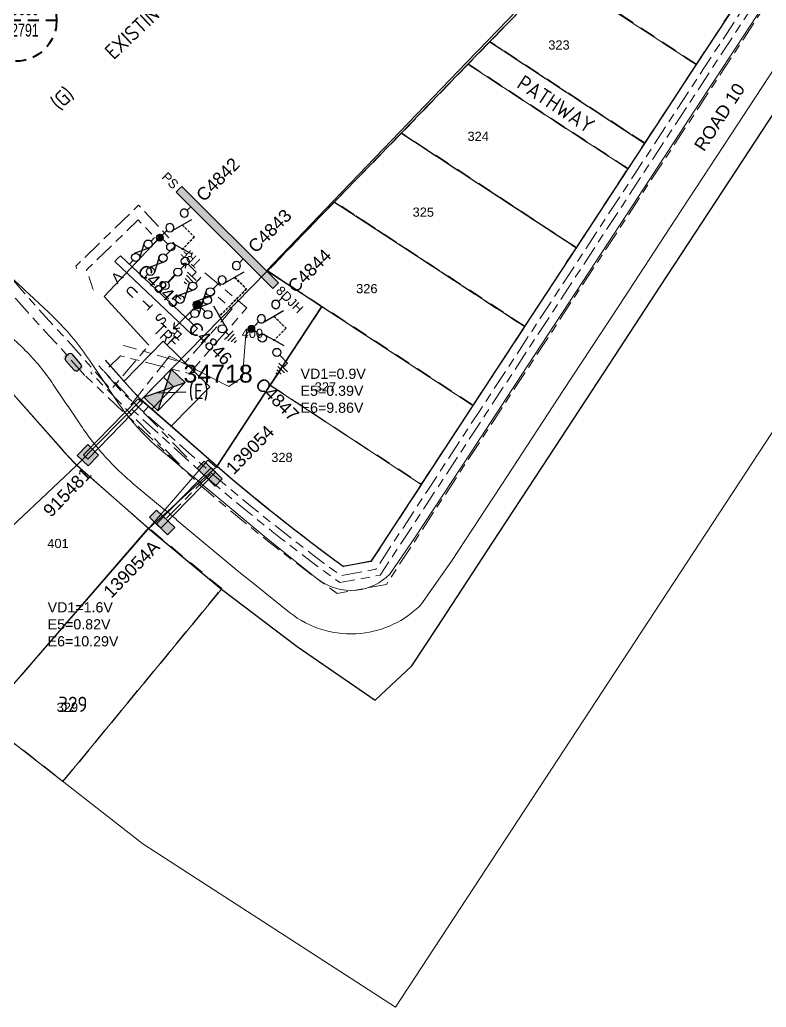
# Model space of a CAD drawing. Header units: metres. Extents: x 286486 to 288014, y 6149260 to 6150844.
# Drawn here: x 287357.7 to 287504.2, y 6149260 to 6149453.8 of the extents above; entities that cross this region are included whole.
import ezdxf
from ezdxf.enums import TextEntityAlignment as Align

# ---------------------------------------------------------------- set-up
doc = ezdxf.new("R2010")
doc.units = ezdxf.units.M
for name, pattern in [('A', [0]), ('Cable Exist UG', [8.2, 4, -1.2, 1.8, -1.2]), ('CENTERX2', [4, 2.5, -0.5, 0.5, -0.5]), ('Dash', [5, 3, -2]), ('DASHED', [0.75, 0.5, -0.25])]:
    doc.linetypes.add(name, pattern=pattern)
doc.layers.get('0').update_dxf_attribs({"color": 6})
for name, color, linetype in [('_User Dimensions', 7, 'Continuous'), ('_User Miscellaneous11', 7, 'Continuous'), ('_User Miscellaneous12', 7, 'Continuous'), ('_User Stage 5 Easements', 7, 'Continuous'), ('_User Stage 5 HV', 7, 'Continuous'), ('Equip_HV_NEW', 2, 'Continuous'), ('Equip_LV_EXT', 7, 'Continuous'), ('Equip_SP_HV_NEW', 2, 'Continuous'), ('Notes_HV_MISC', 7, 'Continuous'), ('Notes_LV_MISC', 7, 'Continuous'), ('Notes_SL_MISC', 7, 'Continuous'), ('Sub_LV_EXT', 7, 'Continuous'), ('Sub_SP_EXT', 7, 'Continuous'), ('SupportsUG_SP_LV_SL_EXT', 7, 'Continuous'), ('UG_Details_SP_MISC', 7, 'Continuous')]:
    doc.layers.add(name, color=color, linetype=linetype)
for name, color, linetype, lineweight in [('_User Kerbs', 2, 'Continuous', 5), ('Cadastre Developer_SP_NEW', 2, 'Continuous', 5), ('Cadastre Land Parcels_SP_EXT', 9, 'Continuous', 5), ('Cadastre Roads_SP_NEW', 251, 'Continuous', 5)]:
    doc.layers.add(name, color=color, linetype=linetype, lineweight=lineweight)
doc.styles.add('ARIAL', font='arial.ttf', dxfattribs={"height": 2})
doc.styles.add('COLUMN_LABEL', font='arial.ttf')
doc.styles.add('iecARIAL', font='arial.ttf', dxfattribs={"height": 2})
doc.styles.add('iecDevPlan', font='isocp.shx', dxfattribs={"height": 1.8})
doc.styles.add('IESYMBOL1', font='isocp.shx')
doc.styles.add('LotNum', font='isocp.shx', dxfattribs={"height": 1.8})
doc.styles.add('POLE_LABEL', font='arial.ttf')
doc.styles.add('RoadName', font='arial.ttf', dxfattribs={"height": 2.5})
doc.styles.get("Standard").update_dxf_attribs({"font": 'arial.ttf'})
doc.styles.add('SWG_LABEL', font='arial.ttf')
doc.styles.add('SWITCH_LABEL', font='arial.ttf', dxfattribs={"height": 2.5})
doc.linetypes.add('Cable New UG', pattern='A,7,-0.25,["x",Standard,S=2,R=0,X=0.2,Y=-0.8],-2.1', length=9.35)
doc.linetypes.add('Cable x', pattern='A,7,-0.25,["x",Standard,S=2,R=0,X=0.2,Y=-0.8],-2.1', length=9.35)

# ---------------------------------------------------------------- blocks, each defined once
blk = doc.blocks.new('*U14')
blk.add_hatch(color=256).paths.add_polyline_path([(-2.475, 3), (-2.475, 1.02), (2.475, 1.02), (2.475, 3)])
blk.add_lwpolyline([(-2.475, 1.02), (2.475, 1.02), (2.475, 3), (-2.475, 3)], close=True)
at = {"style": 'iecARIAL', "flags": 8}
blk.add_attdef('ASSET_NUM', (1.5, 3.5), '', height=2.5, dxfattribs=at)
for tag, p, flags in [('OWNED_BY', (0, -0.2), 9), ('STATE', (0, -0.4), 9), ('SUPPORT_TYPE', (0, -0.6), 9), ('STREETNAME', (0, -1.8), 9), ('SUBURB', (0, -2), 1), ('USAGE', (0, -0.8), 9), ('LEGEND', (0, -1), 9), ('LOCATION', (0, -1.2), 9), ('NOTES', (0, -1.4), 9), ('PARENT', (0, -1.6), 9)]:
    blk.add_attdef(tag, p, '', height=0.2, dxfattribs=dict(flags=flags))
blk = doc.blocks.new('COLUMN_EXT')
blk.add_hatch(color=256).paths.add_polyline_path([(-1.49, 1.48), (-1.49, -1.49), (1.48, -1.49), (1.48, 1.48)])
blk.add_lwpolyline([(-1.49, -1.49), (1.48, -1.49), (1.48, 1.48), (-1.49, 1.48)], close=True)
for tag, height, style, flags, p in [('ASSET_NUM', 2.5, 'COLUMN_LABEL', 8, (2, 2)), ('STRUCTURE_PLANT_NUMBER', 0.2, 'POLE_LABEL', 9, (1.81, 0.03)), ('STREET_CODE', 0.2, 'COLUMN_LABEL', 9, (1.81, -0.2))]:
    blk.add_attdef(tag, text='', height=height, dxfattribs=dict(style=style, flags=flags)).set_placement(p, align=Align.MIDDLE_LEFT)
at = {"flags": 9}
for tag, p in [('COLUMN_TYPE', (1.81, -0.4)), ('OWNED_BY', (1.81, -0.6)), ('STATE', (1.81, -0.8)), ('USAGE', (1.81, -1)), ('STREETNAME', (1.81, -1.6)), ('SUBURB', (1.81, -1.8)), ('LEGEND', (1.81, -1.2)), ('LOCATION', (1.81, -1.4)), ('NOTES', (1.81, -2))]:
    blk.add_attdef(tag, text='', height=0.2, dxfattribs=at).set_placement(p, align=Align.MIDDLE_LEFT)
at = {"flags": 1}
blk.add_attdef('Z', (1.81, -2.35), '', height=0.2, dxfattribs=at)
blk = doc.blocks.new('SUB_PADMOUNT_EXT')
for points in [[(0, 0), (-3.84, 1.92), (-3.84, -1.92)], [(0, 0), (3.84, 1.92), (3.84, -1.92)]]:
    blk.add_hatch(color=256).paths.add_polyline_path(points)
for p, q in [((3.84, 1.92), (-3.84, -1.92)), ((-3.84, 1.92), (3.84, -1.92))]:
    blk.add_line(p, q)
blk.add_lwpolyline([(-3.84, -1.92), (3.84, -1.92), (3.84, 1.92), (-3.84, 1.92)], close=True)
for tag, height, flags, p in [('ASSET_NUM', 3.5, 8, (2, 2)), ('STREET_CODE', 0.2, 9, (1.5, 0)), ('CONSTRUCTED_VOLTAGE', 0.2, 9, (1.5, -0.2)), ('OPERATING_VOLTAGE', 0.2, 9, (1.5, -0.6)), ('ORIENTATION', 0.2, 9, (1.5, -0.8)), ('OWNED_BY', 0.2, 9, (1.5, -1)), ('OPERATED_BY', 0.2, 9, (1.5, -1.2)), ('SECONDARY_VOLTAGE', 0.2, 9, (1.5, -1.6)), ('STATE', 0.2, 9, (1.5, -1.8)), ('NO_PHASES', 0.2, 9, (1.5, -0.4)), ('MAINTAINED_BY', 0.2, 9, (1.5, -1.4)), ('PARENT', 0.2, 9, (1.5, -2)), ('SUBSTATION_TYPE', 0.2, 9, (1.5, -2.2)), ('STREETNAME', 0.2, 9, (1.5, -3)), ('SUBURB', 0.2, 9, (1.5, -3.2)), ('Z', 0.2, 1, (1.5, -3.6)), ('USAGE', 0.2, 9, (1.5, -2.4)), ('LEGEND', 0.2, 9, (1.5, -2.6)), ('LOCATION', 0.2, 9, (1.5, -2.8)), ('NOTES', 0.2, 9, (1.5, -3.4))]:
    blk.add_attdef(tag, text='', height=height, dxfattribs=dict(flags=flags)).set_placement(p, align=Align.MIDDLE_LEFT)
blk = doc.blocks.new('LV_UG_DFUSE_CLOSED_EXT')
for points in [[(1, 0), (0, 0)], [(5.04, 0.73), (2.16, -0.72)], [(5.05, -0.71), (2.16, 0.72)], [(6.2, 0.01), (7.2, 0.01)]]:
    blk.add_lwpolyline(points)
for centre in [(1.8, 0), (5.4, 0.01)]:
    blk.add_circle(centre, 0.8)
at = {"flags": 9}
for tag, p in [('ACTUAL_STATUS', (0, 0)), ('CONSTRUCTED_VOLTAGE', (0, -0.2)), ('OPERATING_VOLTAGE', (0, -0.6)), ('ORIENTATION', (0, -0.8)), ('STATE', (0, -1)), ('SWITCH_TYPE', (0, -1.2)), ('NO_PHASES', (0, -0.4)), ('USAGE', (0, -1.4)), ('NOTES', (0, -1.6))]:
    blk.add_attdef(tag, text='', height=0.2, dxfattribs=at).set_placement(p, align=Align.MIDDLE_LEFT)
at = {"flags": 1}
blk.add_attdef('Z', (0, 0), '', height=0.2, dxfattribs=at)
blk = doc.blocks.new('TX_LINK_EXT')
h = blk.add_hatch(color=256)
edge = h.paths.add_edge_path()
edge.add_line((2.6, 0.05), (4.6, 0.05))
edge.add_arc((5.4, 0.01), 0.8, 177.2353, 184.4027)
edge.add_line((4.6, -0.05), (2.6, -0.05))
edge.add_arc((1.8, 0), 0.8, 356.4167, 363.5833)
for points in [[(1, 0), (0, 0)], [(2.6, 0.05), (4.6, 0.05)], [(6.2, 0.01), (7.2, 0.01)], [(2.6, -0.05), (4.6, -0.05)]]:
    blk.add_lwpolyline(points)
for centre in [(1.8, 0), (5.4, 0.01)]:
    blk.add_circle(centre, 0.8)
for centre, start, end in [((1.8, 0), 356.4167, 3.5833), ((5.4, 0.01), 177.2353, 184.4027)]:
    blk.add_arc(centre, 0.8, start, end)
at = {"layer": 'Sub_LV_EXT'}
blk.add_line((7.2, 0.01), (7.8, 0.01), dxfattribs=at)
blk.add_lwpolyline([(7, -0.59), (7.8, 0.01), (7, 0.61)], dxfattribs=at)
at = {"flags": 1}
blk.add_attdef('Z', (0, 0), '', height=0.2, dxfattribs=at)
at = {"layer": 'Sub_LV_EXT', "color": 7, "style": 'IESYMBOL1'}
blk.add_text('TRF', height=2, rotation=90, dxfattribs=at).set_placement((9.24, 0.01), align=Align.MIDDLE_CENTER)
at = {"layer": 'Sub_LV_EXT', "flags": 1}
for tag, p in [('ORIENTATION', (2.14, -1.53)), ('USAGE', (2.14, -1.14)), ('NOTES', (2.14, -3.07))]:
    blk.add_attdef(tag, p, '', height=0.2, dxfattribs=at)
blk = doc.blocks.new('*U44')
at = {"layer": 'Sub_LV_EXT'}
for p, q in [((-1.6, 0), (-1.6, 20.8)), ((-1.6, 20.8), (-0.8, 20.8)), ((0, 20.8), (-0.8, 20.8)), ((0, 0), (0, 20.8)), ((-1.6, 0), (-0.8, 0)), ((0, 0), (-0.8, 0))]:
    blk.add_line(p, q, dxfattribs=at)
blk = doc.blocks.new('BUS_8DJ10_3_SWITCH_NEW')
for p, q in [((-1.6, 0), (-1.6, 26.8)), ((-1.6, 26.8), (-0.8, 26.8)), ((0, 26.8), (-0.8, 26.8)), ((0, 0), (0, 26.8)), ((-1.6, 0), (-0.8, 0)), ((0, 0), (-0.8, 0))]:
    blk.add_line(p, q)
at = {"style": 'ARIAL'}
blk.add_attdef('SWG_TYPE', text='', height=1.8, rotation=90, dxfattribs=at).set_placement((-0.8, 27.54), align=Align.MIDDLE_LEFT)
blk.add_attdef('SUB_TYPE', text='', height=1.8, rotation=90, dxfattribs=at).set_placement((-0.8, -0.76), align=Align.MIDDLE_RIGHT)
blk = doc.blocks.new('SWG_SIE_ES_NEW')
for p, q in [((-5.79, 0.78), (-1.79, 1.93)), ((0.01, -1.21), (2.41, -1.21)), ((0.31, -1.81), (2.11, -1.81)), ((0.61, -2.41), (1.81, -2.41)), ((0.92, -3.01), (1.52, -3.01))]:
    blk.add_line(p, q)
for points in [[(-5.79, -0.82, -1), (-5.79, 0.78, -1)], [(-1.79, -0.81, -1), (-1.79, 0.79, -1)]]:
    blk.add_lwpolyline(points, format="xyb", close=True)
for points in [[(-6.59, -0.02), (-7.89, -0.02)], [(-0.99, -0.01), (1.21, -0.01), (1.21, -1.21)]]:
    blk.add_lwpolyline(points)
at = {"flags": 1}
blk.add_attdef('Z', (0, 0), '', height=0.2, dxfattribs=at)
at = {"style": 'SWITCH_LABEL', "flags": 9}
blk.add_attdef('STREET_CODE', text='', height=0.2, dxfattribs=at).set_placement((0, -0.2), align=Align.MIDDLE_LEFT)
at = {"flags": 9}
for tag, p in [('ORIENTATION', (0, -0.4)), ('SUBURB', (0, -1)), ('STREETNAME', (0, -1.2)), ('OPERATED_BY', (0, -2.01)), ('PARENT', (0, -0.6)), ('USAGE', (0, -0.8)), ('LOCATION', (0, -1.4)), ('NOTES', (0, -1.6)), ('OWNED_BY', (0, -1.78)), ('MAINTAINED_BY', (0, -2.21))]:
    blk.add_attdef(tag, text='', height=0.2, dxfattribs=at).set_placement(p, align=Align.MIDDLE_LEFT)
at = {"style": 'ARIAL', "flags": 8}
blk.add_attdef('ASSET_NUM', text='', height=2, dxfattribs=at).set_placement((14.3, -5.09), align=Align.MIDDLE_RIGHT)
blk = doc.blocks.new('SWG_SIE_SU_NEW')
blk.add_line((5.81, 0.79), (1.59, 1.94))
at = {"linetype": 'A', "lineweight": 0}
for p, q in [((7.98, 0.35), (7.98, -0.37)), ((8.18, -0.58), (8.18, 0.56)), ((8.38, 0.66), (8.38, -0.68)), ((8.58, -0.71), (8.58, 0.69)), ((8.78, 0.66), (8.78, -0.68)), ((8.98, -0.59), (8.98, 0.56)), ((9.18, 0.35), (9.18, -0.38))]:
    blk.add_line(p, q, dxfattribs=at)
at = {"linetype": 'DASHED'}
blk.add_lwpolyline([(3.7, 1.36), (3.7, 4.73), (7.22, 4.73)], dxfattribs=at)
for points in [[(1, 0), (0, 0)], [(6.6, -0.01), (10.1, -0.01)]]:
    blk.add_lwpolyline(points)
for points in [[(1.8, -0.8, 1), (1.8, 0.8, 1)], [(5.8, -0.81, 1), (5.8, 0.79, 1)]]:
    blk.add_lwpolyline(points, format="xyb", close=True)
at = {"linetype": 'A', "lineweight": 0}
blk.add_circle((8.58, -0.01), 0.7, dxfattribs=at)
at = {"style": 'SWG_LABEL', "flags": 8}
blk.add_attdef('ASSET_NUM', text='', height=2.5, rotation=179.9544, dxfattribs=at).set_placement((-2.4, 0.01), align=Align.MIDDLE_LEFT)
at = {"flags": 1}
blk.add_attdef('Z', (0, 0), '', height=0.2, dxfattribs=at)
at = {"style": 'SWITCH_LABEL', "flags": 9}
blk.add_attdef('STREET_CODE', text='', height=0.2, dxfattribs=at).set_placement((0, 0), align=Align.MIDDLE_LEFT)
at = {"flags": 9}
for tag, p in [('OPERATED_BY', (-0.01, -1.84)), ('ORIENTATION', (0, -0.2)), ('SUBURB', (0, -0.8)), ('STREETNAME', (0, -1)), ('OWNED_BY', (-0.01, -1.62)), ('PARENT', (0, -0.4)), ('USAGE', (0, -0.6)), ('LOCATION', (0, -1.2)), ('NOTES', (0, -1.4)), ('MAINTAINED_BY', (-0.01, -2.05))]:
    blk.add_attdef(tag, text='', height=0.2, dxfattribs=at).set_placement(p, align=Align.MIDDLE_LEFT)
blk = doc.blocks.new('SWG_SIE_TRF_NOES_NEW')
for p, q in [((7.01, 0.8), (2.79, 1.95)), ((14.68, 0), (20.54, 0))]:
    blk.add_line(p, q)
at = {"linetype": 'DASHED'}
blk.add_lwpolyline([(4.9, 1.38), (4.9, 4.64), (12.61, 4.64)], dxfattribs=at)
for points in [[(2.2, 0.01), (1.2, 0.01)], [(19.54, -0.75), (20.54, 0), (19.54, 0.75)], [(7.8, 0), (9.45, 0)]]:
    blk.add_lwpolyline(points)
for points in [[(3, -0.79, 1), (3, 0.81, 1)], [(7, -0.8, 1), (7, 0.8, 1)]]:
    blk.add_lwpolyline(points, format="xyb", close=True)
at = {"flags": 1}
blk.add_attdef('Z', (0, 0), '', height=0.2, dxfattribs=at)
at = {"style": 'SWITCH_LABEL', "flags": 9}
blk.add_attdef('STREET_CODE', text='', height=0.2, dxfattribs=at).set_placement((0, -0.2), align=Align.MIDDLE_LEFT)
at = {"flags": 9}
for tag, p in [('ORIENTATION', (0, -0.4)), ('SUBURB', (0, -1)), ('STREETNAME', (0, -1.2)), ('PARENT', (0, -0.6)), ('USAGE', (0, -0.8)), ('LOCATION', (0, -1.4)), ('NOTES', (0, -1.6)), ('OWNED_BY', (0, -1.89)), ('OPERATED_BY', (0, -2.11)), ('MAINTAINED_BY', (0, -2.32))]:
    blk.add_attdef(tag, text='', height=0.2, dxfattribs=at).set_placement(p, align=Align.MIDDLE_LEFT)
blk = doc.blocks.new('SWG_FUSE_NEW')
for points in [[(1.15, 0.72), (4.04, -0.71)], [(1.16, -0.72), (4.04, 0.73)]]:
    blk.add_lwpolyline(points)
for centre in [(0.8, 0), (4.4, 0.01)]:
    blk.add_circle(centre, 0.8)
blk = doc.blocks.new('SWG_SIE_TRF_NEW')
at = {"linetype": 'CENTERX2'}
blk.add_blockref('SWG_SIE_TRF_NOES_NEW', (0, 0), dxfattribs=at)
at = {"linetype": 'CENTERX2', "rotation": 180}
blk.add_blockref('SWG_FUSE_NEW', (14.68, 0), dxfattribs=at)
at = {"style": 'IESYMBOL1'}
blk.add_text('TRF', height=2.5, rotation=89.9826, dxfattribs=at).set_placement((22.51, -0.05), align=Align.MIDDLE_CENTER)
blk = doc.blocks.new('HV_STJ_NEW')
blk.add_hatch(color=256).paths.add_polyline_path([(0.586, -0.451, 0.414214), (0.906, -0.131, 1.036514), (0.586, 0.451), (-0.586, 0.451, 0.414214), (-0.906, 0.131, 1.036514), (-0.586, -0.451)])
blk.add_lwpolyline([(-0.906, 0.131), (-0.906, -0.131, 0.414214), (-0.586, -0.451), (0.586, -0.451, 0.414214), (0.906, -0.131), (0.906, 0.131, 0.414214), (0.586, 0.451), (-0.586, 0.451, 0.414214)], format="xyb", close=True)
for tag, flags, p in [('ORIENTATION', 9, (1.5, 0)), ('OWNED_BY', 9, (1.5, -0.8)), ('OPERATED_BY', 9, (1.5, -1)), ('USAGE', 9, (1.5, -0.2)), ('LEGEND', 9, (1.5, -0.4)), ('NOTES', 9, (1.5, -0.6)), ('TYPE', 9, (1.5, -1.4)), ('OPERATING_VOLTAGE', 9, (1.5, -1.6)), ('CONSTRUCTED_VOLTAGE', 9, (1.5, -1.8)), ('MAINTAINED_BY', 9, (1.5, -1.2)), ('NUMBER_OF_PHASES', 9, (1.5, -2)), ('Z', 1, (1.5, -2.2))]:
    blk.add_attdef(tag, text='', height=0.2, dxfattribs=dict(flags=flags)).set_placement(p, align=Align.MIDDLE_LEFT)
blk = doc.blocks.new('SLANTERN_NUM_EXT')
blk.add_wipeout([(-0.31, 10), (-0.94, 9.96), (-1.57, 9.88), (-2.18, 9.76), (-2.79, 9.61), (-3.39, 9.41), (-3.97, 9.18), (-4.54, 8.91), (-5.09, 8.61), (-5.62, 8.27), (-6.13, 7.91), (-6.62, 7.5), (-7.07, 7.07), (-7.5, 6.62), (-7.91, 6.13), (-8.27, 5.62), (-8.61, 5.09), (-8.91, 4.54), (-9.18, 3.97), (-9.41, 3.39), (-9.61, 2.79), (-9.76, 2.18), (-9.88, 1.57), (-9.96, 0.94), (-10, 0.31), (-10, -0.31), (-9.96, -0.94), (-9.88, -1.57), (-9.76, -2.18), (-9.61, -2.79), (-9.41, -3.39), (-9.18, -3.97), (-8.91, -4.54), (-8.61, -5.09), (-8.27, -5.62), (-7.91, -6.13), (-7.5, -6.62), (-7.07, -7.07), (-6.62, -7.5), (-6.13, -7.91), (-5.62, -8.27), (-5.09, -8.61), (-4.54, -8.91), (-3.97, -9.18), (-3.39, -9.41), (-2.79, -9.61), (-2.18, -9.76), (-1.57, -9.88), (-0.94, -9.96), (-0.31, -10), (0.31, -10), (0.94, -9.96), (1.57, -9.88), (2.18, -9.76), (2.79, -9.61), (3.39, -9.41), (3.97, -9.18), (4.54, -8.91), (5.09, -8.61), (5.62, -8.27), (6.13, -7.91), (6.62, -7.5), (7.07, -7.07), (7.5, -6.62), (7.91, -6.13), (8.27, -5.62), (8.61, -5.09), (8.91, -4.54), (9.18, -3.97), (9.41, -3.39), (9.61, -2.79), (9.76, -2.18), (9.88, -1.57), (9.96, -0.94), (10, -0.31), (10, 0.31), (9.96, 0.94), (9.88, 1.57), (9.76, 2.18), (9.61, 2.79), (9.41, 3.39), (9.18, 3.97), (8.91, 4.54), (8.61, 5.09), (8.27, 5.62), (7.91, 6.13), (7.5, 6.62), (7.07, 7.07), (6.62, 7.5), (6.13, 7.91), (5.62, 8.27), (5.09, 8.61), (4.54, 8.91), (3.97, 9.18), (3.39, 9.41), (2.79, 9.61), (2.18, 9.76), (1.57, 9.88), (0.94, 9.96), (0.31, 10)])
at = {"linetype": 'Dash', "lineweight": 40, "ltscale": 0.7}
blk.add_line((8, 0), (-8, 0), dxfattribs=at)
blk.add_circle((0, 0), 8, dxfattribs=at)
at = {"lineweight": 40, "width": 0.7}
for tag, p in [('SNUMBER', (0.51, 1.05)), ('CNUMBER', (0.44, -3.15))]:
    blk.add_attdef(tag, text='', height=2.5, dxfattribs=at).set_placement(p, align=Align.CENTER)
at = {"lineweight": 40, "flags": 1}
blk.add_attdef('Z', (0, 0), '', height=0.2, dxfattribs=at)

msp = doc.modelspace()

# ---------------------------------------------------------------- hatches: boundary and pattern name
at = {"layer": 'Notes_HV_MISC', "linetype": 'Cable New UG'}
h = msp.add_hatch(color=7, dxfattribs=at)
h.dxf.hatch_style = 1
h.paths.add_polyline_path([(287389.46994, 6149421.10625), (287388.34119, 6149419.97226), (287407.33553, 6149401.06578), (287408.46428, 6149402.19977)])

# ---------------------------------------------------------------- linework, layer by layer
at = {"layer": '_User Miscellaneous11'}
msp.add_line((287390.2809, 6149380.74807), (287384.68128, 6149380.51047), dxfattribs=at)
at = {"layer": '_User Miscellaneous12', "lineweight": 0}
for points in [[(287476.11765, 6149476.51354), (287500.55239, 6149460.51374), (287490.41797, 6149445.03655), (287462.99875, 6149462.99058)], [(287462.99798, 6149462.9894), (287490.41797, 6149445.03655), (287480.28354, 6149429.55935), (287449.87984, 6149449.46761)], [(287449.87984, 6149449.46761), (287480.28354, 6149429.55935), (287476.9967, 6149424.53972), (287445.62506, 6149445.08179)], [(287445.62506, 6149445.08179), (287476.9967, 6149424.53972), (287466.86228, 6149409.06253), (287432.50615, 6149431.55883)], [(287432.50615, 6149431.55883), (287466.86228, 6149409.06253), (287456.72786, 6149393.58534), (287419.38751, 6149418.0357)], [(287419.38751, 6149418.0357), (287456.72786, 6149393.58534), (287446.59344, 6149378.10815), (287406.26862, 6149404.51273)], [(287416.89396, 6149397.55528), (287446.59344, 6149378.10815), (287436.45901, 6149362.63095), (287406.75954, 6149382.07809)], [(287350.40637, 6149316.55855), (287366.10237, 6149304.31655), (287397.22957, 6149342.08269), (287382.8832, 6149354.02428)]]:
    msp.add_lwpolyline(points, close=True, dxfattribs=at)
at = {"layer": '_User Miscellaneous12', "linetype": 'Dash'}
for points in [[(287476.18471, 6149476.52784), (287463.06681, 6149463.00592), (287490.48506, 6149445.05168), (287500.61947, 6149460.52856), (287476.18471, 6149476.52784)], [(287463.06533, 6149463.00444), (287449.94743, 6149449.48253), (287480.35065, 6149429.57481), (287490.48506, 6149445.05168), (287463.06533, 6149463.00444)], [(287449.94743, 6149449.48253), (287445.69269, 6149445.09756), (287477.06378, 6149424.55496), (287480.35065, 6149429.57481), (287449.94743, 6149449.48253)], [(287445.69269, 6149445.09756), (287432.57331, 6149431.57416), (287466.92937, 6149409.07808), (287477.06378, 6149424.55496), (287445.69269, 6149445.09756)], [(287432.57331, 6149431.57416), (287419.45541, 6149418.05076), (287456.79496, 6149393.59973), (287466.92937, 6149409.07808), (287432.57331, 6149431.57416)], [(287419.45541, 6149418.05076), (287406.33603, 6149404.52737), (287446.66055, 6149378.12285), (287456.79496, 6149393.59973), (287419.45541, 6149418.05076)], [(287416.96176, 6149397.57032), (287406.82736, 6149382.09344), (287436.52614, 6149362.64598), (287446.66055, 6149378.12285), (287416.96176, 6149397.57032)], [(287397.29675, 6149342.09746), (287382.95052, 6149354.03883), (287350.47395, 6149316.57349), (287366.16985, 6149304.33169), (287397.29675, 6149342.09746)]]:
    msp.add_lwpolyline(points, close=True, dxfattribs=at)
at = {"layer": '_User Miscellaneous12', "flags": 128}
msp.add_lwpolyline([(287500.55239, 6149460.51374), (287490.41797, 6149445.03655), (287480.28354, 6149429.55935), (287476.9967, 6149424.53972), (287466.86228, 6149409.06253), (287456.72786, 6149393.58534), (287446.59344, 6149378.10815), (287436.45901, 6149362.63095), (287426.5602, 6149347.51358), (287421.12137, 6149346.51055, -0.020325131), (287396.34618, 6149366.17491, -2.691202875)], format="xyb", dxfattribs=at)
at = {"layer": '_User Miscellaneous12', "lineweight": 0}
msp.add_lwpolyline([(287396.34618, 6149366.17491), (287406.75954, 6149382.07809), (287436.45901, 6149362.63095), (287426.5602, 6149347.51358), (287421.12137, 6149346.51055, -0.020325131), (287396.34618, 6149366.17491, -2.691202875)], format="xyb", dxfattribs=at)
at = {"layer": '_User Miscellaneous12', "linetype": 'Dash'}
msp.add_lwpolyline([(287436.52614, 6149362.64598), (287426.62704, 6149347.52872), (287421.18838, 6149346.52534), (287421.18838, 6149346.52534, -0.020325388), (287396.41324, 6149366.19036), (287396.41324, 6149366.19036), (287406.82736, 6149382.09344)], format="xyb", close=True, dxfattribs=at)
at = {"layer": 'Cadastre Roads_SP_NEW', "color": 2, "lineweight": 0}
msp.add_lwpolyline([(287396.332, 6149366.16213), (287382.96257, 6149353.92995), (287368.88759, 6149366.29843)], dxfattribs=at)
at = {"layer": 'Notes_HV_MISC', "linetype": 'A', "lineweight": 0}
for p, q in [((287391.9161, 6149398.0714), (287392.73211, 6149397.25916)), ((287392.44062, 6149397.26712), (287391.92541, 6149397.77994)), ((287392.94101, 6149397.33342), (287391.98939, 6149398.28064)), ((287392.11017, 6149398.4426), (287393.10241, 6149397.45495)), ((287393.22246, 6149397.61766), (287392.27232, 6149398.5634)), ((287392.48221, 6149398.63667), (287393.29475, 6149397.82788)), ((287393.28303, 6149398.12173), (287392.77611, 6149398.62631))]:
    msp.add_line(p, q, dxfattribs=at)
at = {"layer": 'Notes_HV_MISC', "linetype": 'DASHED'}
msp.add_lwpolyline([(287399.85936, 6149403.28576), (287402.17144, 6149400.98437), (287396.86532, 6149395.65359)], dxfattribs=at)
at = {"layer": 'Notes_HV_MISC'}
msp.add_lwpolyline([(287394.02254, 6149396.5366), (287392.60505, 6149397.94753)], dxfattribs=at)
at = {"layer": 'Notes_HV_MISC', "color": 2, "linetype": 'Cable x', "lineweight": 0, "flags": 128}
msp.add_lwpolyline([(287391.94102, 6149395.27737), (287391.94102, 6149395.27737), (287391.94102, 6149395.27737), (287391.94102, 6149395.27737)], dxfattribs=at)
at = {"layer": 'Notes_HV_MISC'}
msp.add_lwpolyline([(287394.0275, 6149395.40524, -1), (287395.1539, 6149396.54156, -1)], format="xyb", close=True, dxfattribs=at)
at = {"layer": 'Notes_HV_MISC', "linetype": 'A', "lineweight": 0}
msp.add_circle((287392.60505, 6149397.94753), 0.7, dxfattribs=at)
at = {"layer": 'Notes_LV_MISC', "color": 2, "linetype": 'Cable Exist UG', "lineweight": 0, "flags": 128}
msp.add_lwpolyline([(287395.07774, 6149364.60456), (287385.60526, 6149355.16102)], dxfattribs=at)
at = {"layer": 'UG_Details_SP_MISC'}
for p, q in [((287370.17098, 6149368.41354), (287370.60173, 6149367.99586)), ((287371.03248, 6149367.57819), (287370.60173, 6149367.99586)), ((287395.2048, 6149365.86266, 35.97205), (287384.48536, 6149354.8548, 35.97205)), ((287396.06452, 6149365.02547, 35.97205), (287385.34507, 6149354.01761, 35.97205)), ((287395.2048, 6149365.86266, 35.97205), (287395.63466, 6149365.44406, 35.97205)), ((287396.06452, 6149365.02547, 35.97205), (287395.63466, 6149365.44406, 35.97205)), ((287384.48536, 6149354.8548, 35.97205), (287384.91521, 6149354.4362, 35.97205)), ((287385.34507, 6149354.01761, 35.97205), (287384.91521, 6149354.4362, 35.97205))]:
    msp.add_line(p, q, dxfattribs=at)

# ---------------------------------------------------------------- block references
at = {"layer": 'Equip_HV_NEW', "rotation": 225.1328109706502}
msp.add_blockref('BUS_8DJ10_3_SWITCH_NEW', (287388.34119, 6149419.97226), dxfattribs=at).add_auto_attribs({'SUB_TYPE': 'PS', 'SWG_TYPE': '8DJH'})
at = {"layer": 'Equip_LV_EXT'}
ref = msp.add_blockref('*U14', (287396.34618, 6149366.17491), dxfattribs=dict(at, rotation=135.768))
ref.add_attrib('ASSET_NUM', '139054', (287399.67588, 6149364.36448), dxfattribs={"layer": '0', "height": 2.5, "rotation": 45.7678255, "style": 'iecARIAL'})
ref = msp.add_blockref('*U14', (287384.2037, 6149353.70535, 35.97205), dxfattribs=dict(at, rotation=315.768))
ref.add_attrib('ASSET_NUM', '139054A', (287375.60366, 6149340.11673, 35.97205), dxfattribs={"layer": '0', "height": 2.5, "rotation": 45.7678255, "style": 'iecARIAL'})
at = {"layer": 'Notes_LV_MISC', "linetype": 'Cable New UG', "rotation": 46.53302668080762}
for p in [(287387.88143, 6149397.61703), (287390.78451, 6149394.86528)]:
    msp.add_blockref('LV_UG_DFUSE_CLOSED_EXT', p, dxfattribs=at)
at = {"layer": 'SupportsUG_SP_LV_SL_EXT'}
ref = msp.add_blockref('COLUMN_EXT', (287371.03317, 6149368.35358), dxfattribs=dict(at, rotation=45.803))
ref.add_attrib('ASSET_NUM', '915481', dxfattribs={"layer": '0', "height": 2.5, "rotation": 45.803, "style": 'COLUMN_LABEL'}).set_placement((287362.88946, 6149356.89171), align=Align.MIDDLE_LEFT)

# ---------------------------------------------------------------- texts
at = {"layer": '_User Miscellaneous11', "style": 'iecDevPlan'}
msp.add_text('(E)', height=3, dxfattribs=at).set_placement((287392.77085, 6149380.85531), align=Align.MIDDLE_CENTER)
at = {"layer": '_User Miscellaneous12', "lineweight": 0, "style": 'LotNum'}
for s, rotation, p in [('(G)      EXISTING EASEMENT FOR TRANSMISSION LINE', 43.1881697, (287396.89073, 6149469.46204)), ('PATHWAY', 326.783, (287463.72592, 6149438.49945))]:
    msp.add_text(s, height=3, rotation=rotation, dxfattribs=at).set_placement(p, align=Align.TOP_CENTER)
at = {"layer": '_User Miscellaneous12'}
for s, p in [('323', (287461.40761, 6149447.9768)), ('324', (287445.55047, 6149430.04779)), ('325', (287434.77383, 6149415.16147)), ('326', (287423.69233, 6149400.14343)), ('327', (287415.55287, 6149380.8618)), ('328', (287407.03012, 6149367.01732)), ('329', (287364.90473, 6149317.96599))]:
    msp.add_text(s, height=1.8, dxfattribs=at).set_placement(p)
at = {"layer": '_User Miscellaneous12', "style": 'RoadName'}
msp.add_text('ROAD 10', height=2.5, rotation=56.783, dxfattribs=at).set_placement((287495.0158, 6149434.73376), align=Align.MIDDLE_CENTER)
at = {"layer": '_User Miscellaneous12', "lineweight": 0, "style": 'LotNum'}
msp.add_text('329', height=3, dxfattribs=at).set_placement((287368.09512, 6149320.95094, 23.5), align=Align.TOP_CENTER)
at = {"layer": 'Notes_LV_MISC', "insert": (287389.66836, 6149392.31321), "char_height": 2, "width": 1.1318539, "attachment_point": 1, "rotation": 226.5330267, "style": 'iecARIAL'}
msp.add_mtext('R', dxfattribs=at)
at = {"layer": 'Notes_LV_MISC', "linetype": 'Cable New UG', "char_height": 2, "attachment_point": 1, "style": 'iecARIAL'}
for s, insert in [('VD1=0.9V\\PE5=0.39V\\PE6=9.86V', (287412.77698, 6149385.33784)), ('VD1=1.6V\\PE5=0.82V\\PE6=10.29V', (287363.12365, 6149339.49122))]:
    msp.add_mtext_dynamic_manual_height_columns(s, width=4.2872079, gutter_width=10, heights=[0], dxfattribs=dict(at, insert=insert))

# ---------------------------------------------------------------- wipeouts: each hides what was drawn before it
at = {"color": 7, "linetype": 'Cable Exist UG', "lineweight": 0}
msp.add_wipeout([(287332.75967, 6149410.67143), (287332.59757, 6149419.24888), (287364.04599, 6149418.27785), (287383.39993, 6149388.3264), (287368.74704, 6149376.19979)], dxfattribs=at).dxf.layer = 'Notes_LV_MISC'

# ---------------------------------------------------------------- next in the draw order: linework, layer by layer
at = {"layer": '_User Dimensions', "lineweight": 0}
for points in [[(287381.49243, 6149379.21346, -0.010490364), (287378.38961, 6149382.57315), (287368.51423, 6149393.72672), (287358.63886, 6149404.88028, -0.01541989), (287346.45346, 6149419.52911, -0.03053044), (287334.80954, 6149435.97534), (287334.80954, 6149435.97534)], [(287368.87211, 6149366.36153, -0.010490364), (287365.76929, 6149369.72122), (287355.89391, 6149380.87479), (287346.01854, 6149392.02835, -0.01541989), (287333.83314, 6149406.67718, -0.016117303), (287322.06315, 6149422.79347), (287322.06247, 6149422.79446)]]:
    msp.add_lwpolyline(points, format="xyb", dxfattribs=at)
at = {"layer": '_User Miscellaneous11', "flags": 128}
msp.add_lwpolyline([(287383.5776, 6149377.38203), (287387.82354, 6149381.75882), (287385.86014, 6149383.68431), (287381.49177, 6149379.21278)], close=True, dxfattribs=at)
at = {"layer": '_User Miscellaneous12', "flags": 128}
msp.add_lwpolyline([(287396.34618, 6149366.17491), (287381.49243, 6149379.21345), (287368.87106, 6149366.36261), (287382.8832, 6149354.02428), (287397.22957, 6149342.08269), (287412.10819, 6149330.8112), (287427.43938, 6149320.26522), (287434.64877, 6149327.00806), (287439.57906, 6149334.53753), (287450.53519, 6149351.26963), (287461.49128, 6149368.00176), (287472.44741, 6149384.73386), (287483.40354, 6149401.46596), (287494.35967, 6149418.19806), (287519.01097, 6149455.84529)], dxfattribs=at)
at = {"layer": 'Cadastre Developer_SP_NEW', "color": 2, "lineweight": 0}
msp.add_lwpolyline([(286969.61858, 6149458.1295), (287114.54185, 6149447.40141), (287115.79732, 6149464.35801), (287235.70726, 6149469.46257), (287251.9708, 6149437.59199), (287272.11593, 6149404.95158), (287310.61314, 6149355.83052), (287350.40637, 6149316.55855), (287381.80358, 6149292.07257), (287431.43476, 6149259.98495), (287568.81584, 6149469.71812), (287567.72387, 6149470.43397), (287560.40374, 6149475.23803), (287565.91517, 6149483.65453), (287574.32726, 6149478.1326), (287776.74579, 6149345.26426)], dxfattribs=at)
at = {"layer": 'Cadastre Roads_SP_NEW', "color": 2, "lineweight": 0}
msp.add_lwpolyline([(287368.88775, 6149366.29859, -0.010619462), (287365.74588, 6149369.69881), (287355.8705, 6149380.85237), (287345.99513, 6149392.00594, -0.01541989), (287333.80973, 6149406.65476, -0.016117303), (287322.03974, 6149422.77105), (287314.58514, 6149433.63612), (287304.60503, 6149448.18211), (287295.26398, 6149461.79666)], format="xyb", dxfattribs=at)
at = {"layer": 'Notes_HV_MISC', "color": 2, "linetype": 'Cable x', "lineweight": 0, "flags": 128}
msp.add_lwpolyline([(287384.65059, 6149410.5558), (287374.21853, 6149399.5168), (287382.98137, 6149389.95007), (287382.98137, 6149389.95007)], dxfattribs=at)
at = {"layer": 'Notes_LV_MISC', "color": 7, "linetype": 'Cable Exist UG', "lineweight": 0, "flags": 128}
for points in [[(287317.16004, 6149458.12177), (287318.04151, 6149456.91917), (287316.46694, 6149452.11902), (287316.46694, 6149452.11902, 0.000465617), (287331.80636, 6149429.75199), (287337.39265, 6149428.72538, 0.036437232), (287370.16616, 6149388.86203), (287370.16616, 6149388.86203), (287373.10863, 6149392.23422)], [(287335.12745, 6149431.99083), (287335.47869, 6149427.9623, 0.036030535), (287366.39478, 6149390.08512), (287369.93278, 6149385.77787), (287375.07424, 6149391.83484)]]:
    msp.add_lwpolyline(points, format="xyb", dxfattribs=at)
for points in [[(287373.10863, 6149392.23422), (287373.10863, 6149392.23422), (287368.69033, 6149405.48195), (287380.98328, 6149417.41843), (287388.32001, 6149409.52275), (287386.93022, 6149408.23565)], [(287375.07424, 6149391.83484), (287375.07424, 6149391.83484), (287370.76575, 6149404.70946), (287380.9098, 6149414.55936), (287384.13475, 6149411.08872), (287384.13475, 6149411.08872), (287384.13475, 6149411.08872)], [(287388.99519, 6149366.60082), (287371.52619, 6149384.66416), (287376.72685, 6149390.24412)]]:
    msp.add_lwpolyline(points, dxfattribs=at)
at = {"layer": 'UG_Details_SP_MISC'}
for p, q in [((287380.86687, 6149379.44433), (287370.17098, 6149368.41354)), ((287381.72837, 6149378.60898), (287371.03248, 6149367.57819)), ((287380.86687, 6149379.44433), (287381.29762, 6149379.02666)), ((287381.72837, 6149378.60898), (287381.29762, 6149379.02666))]:
    msp.add_line(p, q, dxfattribs=at)
at = {"layer": 'UG_Details_SP_MISC', "color": 7, "linetype": 'Cable Exist UG', "lineweight": 0, "flags": 128}
for points in [[(287524.38677, 6149494.78767), (287522.78154, 6149491.35861), (287512.10904, 6149475.05966), (287501.97462, 6149459.58247), (287491.84019, 6149444.10528), (287481.70577, 6149428.62808), (287478.41893, 6149423.60845), (287468.28451, 6149408.13126), (287458.15009, 6149392.65407), (287448.01567, 6149377.17688), (287437.88124, 6149361.69968), (287427.58392, 6149345.9737), (287420.71132, 6149344.70626, -0.020819013), (287395.20589, 6149364.91344), (287381.91346, 6149376.86276), (287383.38594, 6149378.41929)], [(287333.52261, 6149434.84617), (287335.99297, 6149431.24563, 0.037831662), (287368.09245, 6149391.63731), (287377.96055, 6149380.49195), (287381.91346, 6149376.86276), (287381.91346, 6149376.86276)]]:
    msp.add_lwpolyline(points, format="xyb", dxfattribs=at)

# ---------------------------------------------------------------- next in the draw order: block references
at = {"layer": 'Equip_HV_NEW'}
ref = msp.add_blockref('SWG_SIE_SU_NEW', (287391.20705, 6149417.12631), dxfattribs=dict(at, rotation=225.1328109706502))
ref.add_attrib('ASSET_NUM', 'C4842', dxfattribs={"layer": '0', "height": 2.5, "rotation": 45.0871847, "style": 'SWG_LABEL'}).set_placement((287392.90837, 6149418.81913), align=Align.MIDDLE_LEFT)
ref = msp.add_blockref('SWG_SIE_ES_NEW', (287391.41207, 6149405.17104), dxfattribs=dict(at, rotation=315.1328109706503))
ref.add_attrib('ASSET_NUM', 'C4845', dxfattribs={"layer": '0', "height": 2.5, "rotation": 315.1328111, "style": 'SWG_LABEL'}).set_placement((287388.74059, 6149397.93976), align=Align.MIDDLE_RIGHT)
at = {"layer": 'Notes_LV_MISC', "linetype": 'Cable New UG', "rotation": 46.53302668080762}
for name, p in [('LV_UG_DFUSE_CLOSED_EXT', (287379.16568, 6149405.86538)), ('LV_UG_DFUSE_CLOSED_EXT', (287382.07526, 6149403.12052)), ('TX_LINK_EXT', (287384.97183, 6149400.3619)), ('*U44', (287392.51985, 6149393.20736))]:
    msp.add_blockref(name, p, dxfattribs=at)
at = {"layer": 'Sub_SP_EXT'}
ref = msp.add_blockref('SUB_PADMOUNT_EXT', (287386.06238, 6149381.17288), dxfattribs=dict(at, rotation=45.81399999999999))
ref.add_attrib('ASSET_NUM', '34718', dxfattribs={"layer": '0', "height": 3.5}).set_placement((287389.79094, 6149384.34999), align=Align.MIDDLE_LEFT)

# ---------------------------------------------------------------- next in the draw order: texts
at = {"layer": 'Notes_LV_MISC', "char_height": 2, "width": 1.1318539, "attachment_point": 1, "rotation": 226.5330267, "style": 'iecARIAL'}
for s, insert in [('V', (287378.11602, 6149403.25339)), ('U', (287381.04826, 6149400.48394)), ('T', (287383.88417, 6149397.90222)), ('S', (287386.73612, 6149395.08266))]:
    msp.add_mtext(s, dxfattribs=dict(at, insert=insert))

# ---------------------------------------------------------------- next in the draw order: texts
at = {"layer": '_User Miscellaneous12', "char_height": 1.8, "width": 8.6113974, "attachment_point": 2, "bg_fill": 3, "box_fill_scale": 1.5, "bg_fill_color": 256, "bg_fill_true_color": 13158600, "bg_fill_transparency": 0}
for s, insert in [('400', (287403.31409, 6149393.17414)), ('401', (287365.15857, 6149351.92132))]:
    msp.add_mtext(s, dxfattribs=dict(at, insert=insert))

# ---------------------------------------------------------------- next in the draw order: linework, layer by layer
at = {"layer": '_User Kerbs', "color": 251, "linetype": 'Continuous', "elevation": 32.3719}
for points in [[(287525.24002, 6149489.59106), (287522.94711, 6149486.08949), (287511.99069, 6149469.35758), (287501.03426, 6149452.62567), (287490.07783, 6149435.89377), (287479.12141, 6149419.16186), (287468.16498, 6149402.42995), (287457.20856, 6149385.69804), (287446.25213, 6149368.96613), (287435.29571, 6149352.23423), (287430.29497, 6149344.98768, -0.173888165), (287423.76172, 6149341.85788, -0.196990352), (287415.95467, 6149344.15856), (287409.45626, 6149349.36855), (287406.02334, 6149352.12084), (287394.17563, 6149362.00797, -0.002104506), (287391.68862, 6149364.18613)], [(287534.40724, 6149488.00159), (287530.09164, 6149481.4111), (287519.13521, 6149464.67919), (287508.17878, 6149447.94728), (287497.22236, 6149431.21537), (287486.26593, 6149414.48346), (287475.30951, 6149397.75156), (287464.35308, 6149381.01965), (287453.39666, 6149364.28774), (287442.44023, 6149347.55583), (287436.36792, 6149338.98344, -0.173888165), (287424.63486, 6149333.36263, -0.196990352), (287410.61418, 6149337.49441), (287404.11432, 6149342.70557), (287400.68141, 6149345.45786), (287388.57611, 6149355.55994, -0.002054699), (287386.09495, 6149357.73255)]]:
    msp.add_lwpolyline(points, format="xyb", dxfattribs=at)
at = {"layer": '_User Miscellaneous12', "lineweight": 0}
for points in [[(287381.49177, 6149379.21278), (287396.34618, 6149366.17491), (287416.88371, 6149397.53963), (287406.25415, 6149404.49984), (287381.49177, 6149379.21278)], [(287368.87106, 6149366.36261), (287382.8832, 6149354.02428), (287350.40637, 6149316.55855), (287333.57762, 6149333.16686), (287368.87106, 6149366.36261)]]:
    msp.add_lwpolyline(points, dxfattribs=at)
at = {"layer": 'Cadastre Roads_SP_NEW', "color": 2, "lineweight": 0}
msp.add_lwpolyline([(287316.86538, 6149462.12891, 0.000009451), (287334.80954, 6149435.97534), (287337.39278, 6149432.21027, 0.037849332), (287369.34719, 6149392.78464), (287379.22256, 6149381.63107), (287381.58147, 6149379.06744), (287396.34618, 6149366.17491)], format="xyb", dxfattribs=at)
at = {"layer": 'Notes_HV_MISC'}
for p, q in [((287397.9947, 6149393.72556), (287395.73594, 6149397.58162)), ((287397.86361, 6149391.0365), (287399.55321, 6149392.74098)), ((287398.50093, 6149390.82716), (287399.76813, 6149392.10552)), ((287399.13825, 6149390.61782), (287399.98305, 6149391.47006)), ((287399.77557, 6149390.40848), (287400.19797, 6149390.8346))]:
    msp.add_line(p, q, dxfattribs=at)
at = {"layer": 'Notes_HV_MISC', "color": 2, "linetype": 'Cable Exist UG', "lineweight": 0, "flags": 128}
msp.add_lwpolyline([(287387.05359, 6149387.77966), (287379.11255, 6149377.84198), (287394.40168, 6149363.96418, 0.0211944), (287420.46681, 6149343.34209), (287428.43458, 6149344.81151), (287439.03665, 6149361.00289), (287449.17107, 6149376.48008), (287459.30549, 6149391.95728), (287469.43991, 6149407.43447), (287479.57434, 6149422.91166), (287482.86118, 6149427.93129), (287492.9956, 6149443.40848), (287503.13002, 6149458.88568), (287513.26444, 6149474.36287), (287523.98786, 6149490.73957), (287532.95806, 6149509.94311, 0.019176796), (287547.3774, 6149504.11936), (287548.75209, 6149503.21732), (287563.89274, 6149493.28227), (287578.12195, 6149483.96507), (287585.65118, 6149479.03492), (287612.17842, 6149519.54686), (287629.39711, 6149546.26833)], format="xyb", dxfattribs=at)
at = {"layer": 'Notes_HV_MISC'}
msp.add_lwpolyline([(287396.86831, 6149392.58924, -1), (287397.9947, 6149393.72556, -1)], format="xyb", close=True, dxfattribs=at)
at = {"layer": 'Notes_HV_MISC', "color": 2, "linetype": 'Cable x', "lineweight": 0, "flags": 128}
msp.add_lwpolyline([(287387.05359, 6149387.77966), (287398.70691, 6149381.81761), (287401.4085, 6149383.64198), (287402.05184, 6149392.0744)], dxfattribs=at)
at = {"layer": 'Notes_HV_MISC'}
msp.add_lwpolyline([(287397.99967, 6149392.5942), (287398.70841, 6149391.88874)], dxfattribs=at)
at = {"layer": 'Notes_LV_MISC', "color": 7, "linetype": 'Cable Exist UG', "lineweight": 0, "flags": 128}
for points in [[(287390.43286, 6149367.99118), (287374.21377, 6149384.76209), (287377.44456, 6149387.86091), (287390.9554, 6149384.37757), (287402.21728, 6149397.29137), (287393.94048, 6149404.19527), (287392.72956, 6149402.73863)], [(287376.72685, 6149390.24412), (287376.72685, 6149390.24412), (287390.07301, 6149386.40869), (287399.36623, 6149397.06507), (287395.72807, 6149400.09977), (287395.72807, 6149400.09977), (287395.72807, 6149400.09977)]]:
    msp.add_lwpolyline(points, dxfattribs=at)

# ---------------------------------------------------------------- next in the draw order: block references
at = {"layer": 'Equip_HV_NEW', "linetype": 'CENTERX2'}
ref = msp.add_blockref('SWG_SIE_TRF_NEW', (287402.31068, 6149407.69803), dxfattribs=dict(at, rotation=225.1328109706502))
ref.add_attrib('ASSET_NUM', 'C4843', dxfattribs={"layer": '0', "height": 2.5, "rotation": 45.0871847, "style": 'SWG_LABEL'}).set_placement((287403.09991, 6149408.73721), align=Align.MIDDLE_LEFT)
at = {"layer": 'Equip_HV_NEW'}
ref = msp.add_blockref('SWG_SIE_SU_NEW', (287409.18524, 6149399.22454), dxfattribs=dict(at, rotation=225.1328109706502))
ref.add_attrib('ASSET_NUM', 'C4844', dxfattribs={"layer": '0', "height": 2.5, "rotation": 45.0871847, "style": 'SWG_LABEL'}).set_placement((287410.88656, 6149400.91736), align=Align.MIDDLE_LEFT)
ref = msp.add_blockref('SWG_SIE_ES_NEW', (287409.39026, 6149387.26927), dxfattribs=dict(at, rotation=315.1328109706503))
ref.add_attrib('ASSET_NUM', 'C4847', dxfattribs={"layer": '0', "height": 2.5, "rotation": 315.1328111, "style": 'SWG_LABEL'}).set_placement((287411.84597, 6149375.6798), align=Align.MIDDLE_RIGHT)

# ---------------------------------------------------------------- next in the draw order: texts
at = {"layer": 'Notes_HV_MISC', "linetype": 'Cable New UG', "lineweight": 0, "insert": (287392.27548, 6149394.83541), "char_height": 2.5, "attachment_point": 1, "rotation": 315.1714277, "style": 'iecARIAL'}
msp.add_mtext_dynamic_manual_height_columns('C4846', width=5.3564433, gutter_width=10, heights=[0], dxfattribs=at)

# ---------------------------------------------------------------- next in the draw order: wipeouts: each hides what was drawn before it
at = {"color": 2, "linetype": 'Cable New UG'}
msp.add_wipeout([(287321.00446, 6149420.34169), (287355.24804, 6149419.73061), (287380.13846, 6149391.72059), (287361.14133, 6149375.99032)], dxfattribs=at).dxf.layer = 'Notes_HV_MISC'

# ---------------------------------------------------------------- next in the draw order: linework, layer by layer
at = {"layer": '_User Kerbs', "color": 251, "linetype": 'Continuous', "flags": 128}
for points in [[(287386.02083, 6149357.69129), (287379.94882, 6149362.75849, -0.01703204), (287377.19324, 6149365.22202, -0.024254755), (287373.57286, 6149369.04077, -0.006875108), (287372.61546, 6149370.18557, -0.006875108), (287371.6899, 6149371.35627, -0.015673612), (287369.70269, 6149374.11704), (287367.32049, 6149377.65538), (287366.6587, 6149378.63836), (287364.22975, 6149382.24613, 0.047364228), (287358.74587, 6149388.92849, 0.009808195), (287357.45713, 6149390.17644), (287353.69164, 6149393.68225, -0.009867274), (287347.90098, 6149399.29092, -0.018752198), (287337.52654, 6149410.55906, -0.018752198), (287328.02559, 6149422.57288, -0.00757182), (287324.44878, 6149427.62049), (287319.38948, 6149434.99441), (287310.90324, 6149447.36307), (287302.41701, 6149459.73173)], [(287391.58595, 6149364.17017), (287385.42058, 6149369.31528, -0.01703204), (287383.09862, 6149371.39115, -0.024254755), (287380.04795, 6149374.60897, -0.006875108), (287379.24121, 6149375.57363, -0.006875108), (287378.46129, 6149376.5601, -0.015673612), (287376.78679, 6149378.88643), (287374.40459, 6149382.42478), (287373.7428, 6149383.40776), (287371.31385, 6149387.01553, 0.047364228), (287364.80586, 6149394.94581, 0.009808195), (287363.27645, 6149396.42681), (287359.51096, 6149399.93262, -0.009867274), (287353.9624, 6149405.3068, -0.018752198), (287344.02169, 6149416.10385, -0.018752198), (287334.91794, 6149427.61541, -0.00757182), (287331.49067, 6149432.45198), (287326.43137, 6149439.8259), (287317.94514, 6149452.19457), (287313.24421, 6149459.04616)]]:
    msp.add_lwpolyline(points, format="xyb", dxfattribs=at)
at = {"layer": '_User Stage 5 Easements', "flags": 128}
msp.add_lwpolyline([(287387.35195, 6149374.06924), (287394.9347, 6149381.80126), (287385.83165, 6149390.72857), (287378.12584, 6149382.87107)], dxfattribs=at)
at = {"layer": '_User Stage 5 HV', "linetype": 'Cable Exist UG', "lineweight": 0, "flags": 128}
for points in [[(287448.04588, 6149618.2217, -0.013774746), (287444.69086, 6149612.14556, -0.016024107), (287440.37338, 6149605.32132, -0.028286226), (287434.45766, 6149597.45892), (287418.28458, 6149579.86995), (287403.13404, 6149564.16311), (287390.6918, 6149551.29753), (287378.24805, 6149538.43039), (287365.80431, 6149525.56326), (287363.02358, 6149522.68792), (287350.32957, 6149509.562), (287337.63277, 6149496.43357), (287324.9415, 6149483.31012), (287312.54959, 6149470.49699), (287311.73389, 6149460.77026, 0.000009982), (287330.68671, 6149433.14651), (287333.27568, 6149429.3731, 0.03779774), (287365.65664, 6149389.41029), (287370.63275, 6149383.79011), (287370.63275, 6149383.79011)], [(287449.83493, 6149612.78596), (287447.66078, 6149613.2963, -0.004880066), (287446.4144, 6149611.13096, -0.016009173), (287442.03269, 6149604.20474, -0.028383068), (287435.95808, 6149596.13587), (287419.74064, 6149578.49865), (287404.57261, 6149562.77368), (287392.12947, 6149549.90717), (287379.68572, 6149537.04003), (287367.24198, 6149524.17289), (287364.46125, 6149521.29756), (287351.76724, 6149508.17164), (287339.07042, 6149495.04319), (287326.37919, 6149481.91978), (287314.48299, 6149469.61921), (287313.78649, 6149461.31372, 0.000009769), (287332.33584, 6149434.27804), (287334.92252, 6149430.50796, 0.03781824), (287367.13291, 6149390.75997), (287375.5767, 6149381.22329), (287382.98137, 6149389.95007)]]:
    msp.add_lwpolyline(points, format="xyb", dxfattribs=at)
at = {"layer": 'Notes_HV_MISC', "color": 2, "linetype": 'Cable Exist UG', "lineweight": 0, "flags": 128}
msp.add_lwpolyline([(287636.5464, 6149549.16793), (287631.06919, 6149545.46631), (287613.85699, 6149518.45943), (287586.22877, 6149476.2661), (287577.02634, 6149482.29186), (287562.7955, 6149491.61012), (287547.65485, 6149501.54517), (287546.47724, 6149502.3179, -0.016481113), (287533.94013, 6149507.31982), (287525.7394, 6149489.76359), (287514.93765, 6149473.26725), (287504.80323, 6149457.79006), (287494.66881, 6149442.31287), (287484.53439, 6149426.83568), (287481.24755, 6149421.81605), (287471.11312, 6149406.33885), (287460.9787, 6149390.86166), (287450.84428, 6149375.38447), (287440.70986, 6149359.90728), (287429.63895, 6149342.99989), (287419.98841, 6149341.22014, -0.021768091), (287393.06002, 6149362.48022), (287370.63989, 6149383.85545)], format="xyb", dxfattribs=at)

# ---------------------------------------------------------------- next in the draw order: block references
at = {"layer": 'Equip_SP_HV_NEW', "linetype": 'Cable New UG', "xscale": 2, "yscale": 2, "zscale": 2, "rotation": 311.2444594640405}
msp.add_blockref('HV_STJ_NEW', (287368.1447, 6149386.6002), dxfattribs=at)

# ---------------------------------------------------------------- next in the draw order: block references
at = {"layer": 'Notes_SL_MISC'}
msp.add_blockref('SLANTERN_NUM_EXT', (287356.86741, 6149453.68602), dxfattribs=at).add_auto_attribs({'SNUMBER': '269659', 'CNUMBER': '932791'})

# ---------------------------------------------------------------- next in the draw order: linework, layer by layer
at = {"layer": 'Cadastre Land Parcels_SP_EXT', "linetype": 'Continuous'}
msp.add_lwpolyline([(287235.70726, 6149469.46257), (287251.9708, 6149437.59199), (287272.11593, 6149404.95158), (287310.61314, 6149355.83052), (287350.40637, 6149316.55855), (287382.77922, 6149353.76919), (287394.58566, 6149367.36853), (287395.428, 6149366.65374), (287396.27273, 6149365.94116), (287406.81258, 6149382.02211), (287416.95758, 6149397.50196), (287406.13127, 6149404.61839), (287419.2052, 6149418.22012), (287432.27993, 6149431.82281), (287445.35307, 6149445.42356), (287449.59357, 6149449.83533), (287462.66671, 6149463.43696)], dxfattribs=at)

doc.saveas('drawing.dxf')
